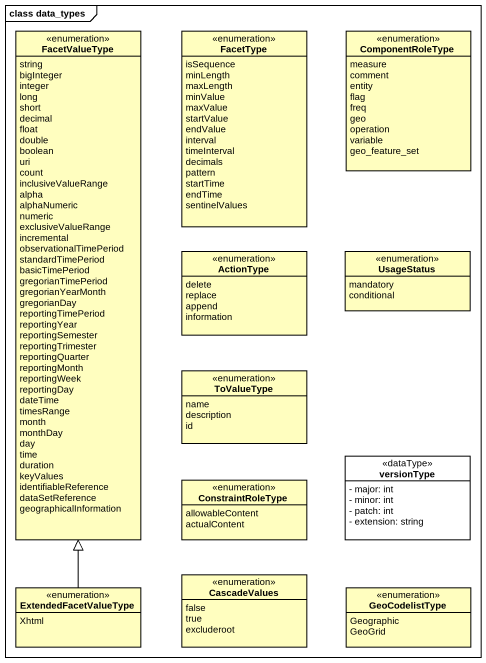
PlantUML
@startuml
mainframe class data_types
hide circle
hide empty members
skinparam classAttributeIconSize 0
enum FacetValueType #FFFEBF {
  string
  bigInteger
  integer
  long
  short
  decimal
  float
  double
  boolean
  uri
  count
  inclusiveValueRange
  alpha
  alphaNumeric
  numeric
  exclusiveValueRange
  incremental
  observationalTimePeriod
  standardTimePeriod
  basicTimePeriod
  gregorianTimePeriod
  gregorianYearMonth
  gregorianDay
  reportingTimePeriod
  reportingYear
  reportingSemester
  reportingTrimester
  reportingQuarter
  reportingMonth
  reportingWeek
  reportingDay
  dateTime
  timesRange
  month
  monthDay
  day
  time
  duration
  keyValues
  identifiableReference
  dataSetReference
  geographicalInformation
}
enum FacetType #FFFEBF {
  isSequence
  minLength
  maxLength
  minValue
  maxValue
  startValue
  endValue
  interval
  timeInterval
  decimals
  pattern
  startTime
  endTime
  sentinelValues
}
enum ComponentRoleType #FFFEBF {
  measure
  comment
  entity
  flag
  freq
  geo
  operation
  variable
  geo_feature_set
}
enum ActionType #FFFEBF {
  delete
  replace
  append
  information
}
enum UsageStatus #FFFEBF {
  mandatory
  conditional
}
enum ToValueType #FFFEBF {
  name
  description
  id
}
class versionType <<dataType>> {
  - major: int
  - minor: int
  - patch: int
  - extension: string
}
enum ConstraintRoleType #FFFEBF {
  allowableContent
  actualContent
}
enum CascadeValues #FFFEBF {
  false
  true
  excluderoot
}
enum ExtendedFacetValueType #FFFEBF {
  Xhtml
}
enum GeoCodelistType #FFFEBF {
  Geographic
  GeoGrid
}
ExtendedFacetValueType -up-|> FacetValueType
@enduml
